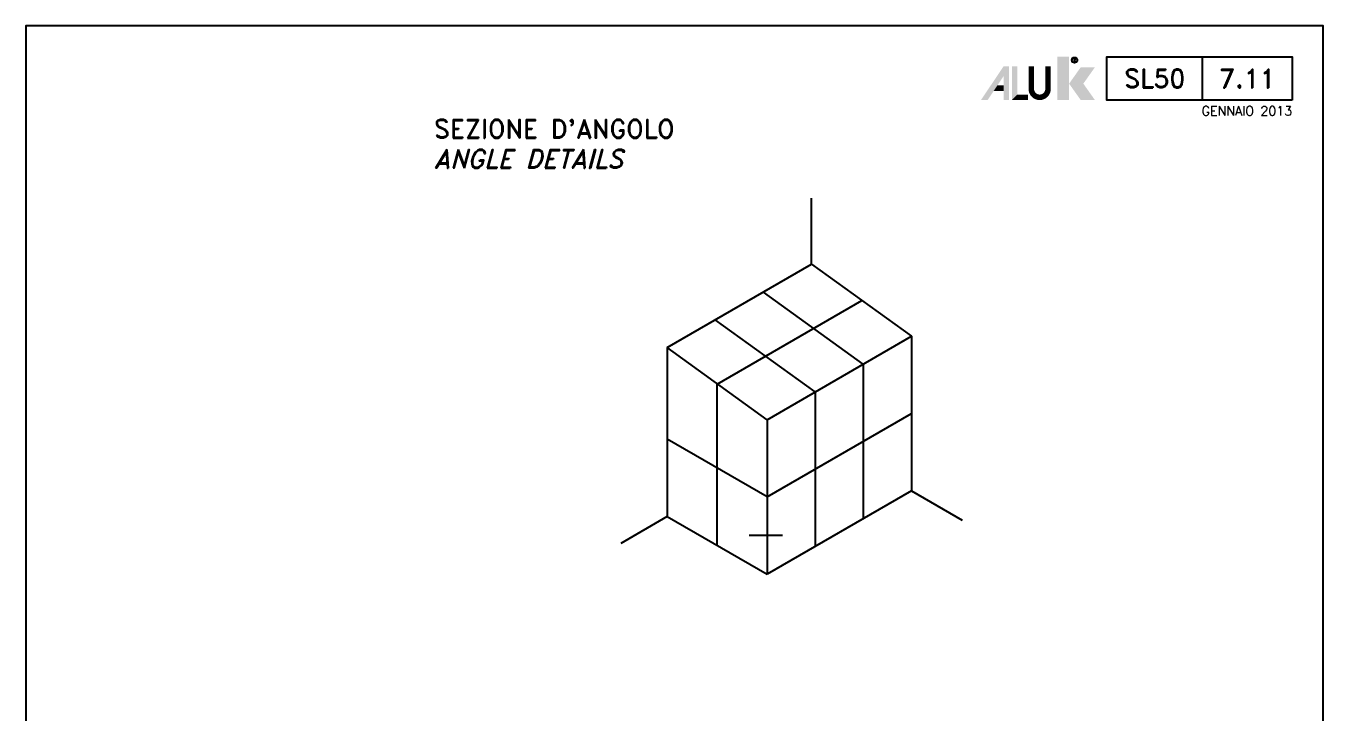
# Model space of a CAD drawing. Extents: x 0 to 4131, y -1600 to 527.
# Drawn here: x 920 to 1130, y -1414.2 to -1303 of the extents above; entities that cross this region are included whole.
import ezdxf
from ezdxf.enums import TextEntityAlignment as Align

# ---------------------------------------------------------------- set-up
doc = ezdxf.new("R2010")
doc.units = 0
doc.header["$LTSCALE"] = 7.5
doc.header["$MEASUREMENT"] = 0
for name, color, linetype in [('FINE', 7, 'CONTINUOUS'), ('GROSSA', 4, 'CONTINUOUS'), ('MARCHIO', 7, 'CONTINUOUS'), ('TESTO', 2, 'CONTINUOUS')]:
    doc.layers.add(name, color=color, linetype=linetype)
doc.styles.add('RD', font='ROMAND.SHX', dxfattribs={"height": 3})
doc.styles.add('ROMD', font='ROMAND', dxfattribs={"height": 3})
doc.styles.get("Standard").update_dxf_attribs({"font": 'romans.shx'})

# ---------------------------------------------------------------- blocks, each defined once
blk = doc.blocks.new('NMD')
at = {"layer": 'MARCHIO'}
blk.add_line((-19.5, -12), (-19.5, -5), dxfattribs=at)
at = {"layer": 'MARCHIO', "const_width": 0.894}
blk.add_lwpolyline([(-44.53, -6.56), (-44.53, -10.2, -1), (-47.23, -10.2), (-47.23, -6.56)], format="xyb", dxfattribs=at)
at = {"layer": 'MARCHIO'}
blk.add_lwpolyline([(-5, -12), (-35, -12), (-35, -5), (-5, -5)], close=True, dxfattribs=at)
blk.add_circle((-40.23, -5.53), 0.442, dxfattribs=at)
for points in [[(-43.01, -4.96), (-41.13, -4.96), (-43.01, -12), (-41.13, -12)], [(-55.38, -12), (-54.31, -12), (-51.75, -6.56), (-51.73, -8.14)], [(-51.75, -6.56), (-51.73, -8.14), (-50.84, -6.56), (-50.84, -12)], [(-51.73, -12), (-50.84, -12), (-51.73, -8.14)], [(-50.38, -6.56), (-49.49, -6.56), (-50.38, -12), (-49.49, -11.11)], [(-39.23, -6.68), (-36.93, -6.68), (-41.11, -9.34), (-38.81, -9.34)], [(-52.73, -9.63), (-53.33, -10.53), (-51.73, -9.63), (-51.73, -10.53)], [(-41.11, -9.34), (-38.81, -9.34), (-39.23, -12), (-36.93, -12)], [(-49.49, -11.11), (-50.38, -12), (-47.77, -11.11), (-47.77, -12)]]:
    blk.add_solid(points, dxfattribs=at)
blk.add_text('R', height=0.444, dxfattribs=at).set_placement((-40.23, -5.53), align=Align.MIDDLE)
at = {"layer": 'MARCHIO', "color": 2, "style": 'RD'}
for tag, p in [('SERIE', (-27.25, -8.5)), ('PAG', (-12.25, -8.5))]:
    blk.add_attdef(tag, text='', height=3, dxfattribs=at).set_placement(p, align=Align.MIDDLE)
at = {"layer": 'MARCHIO', "color": 2}
blk.add_attdef('REVISIONE', text='', height=1.5, dxfattribs=at).set_placement((-5, -14.5), align=Align.RIGHT)

msp = doc.modelspace()

# ---------------------------------------------------------------- linework, layer by layer
at = {"layer": 'FINE'}
for p, q in [((1047.1937, -1341.5691), (1047.1937, -1330.8759)), ((1063.3595, -1378.2358), (1071.5618, -1382.9714)), ((1023.811, -1382.4024), (1016.2861, -1386.7469))]:
    msp.add_line(p, q, dxfattribs=at)
at = {"layer": 'GROSSA', "color": 3}
for p, q in [((1023.811, -1355.0691), (1047.1937, -1341.5691)), ((1047.1937, -1341.5691), (1063.3595, -1353.2358)), ((1055.5653, -1357.7358), (1039.3995, -1346.0691)), ((1031.8939, -1360.958), (1055.3194, -1347.4333)), ((1047.771, -1362.2358), (1031.6052, -1350.5691)), ((1039.9768, -1366.7358), (1063.3595, -1353.2358)), ((1063.3595, -1353.2358), (1063.3595, -1378.2358)), ((1039.9768, -1366.7358), (1023.811, -1355.0691)), ((1023.811, -1355.0691), (1023.811, -1382.4024)), ((1055.5653, -1357.7358), (1055.5653, -1382.7358)), ((1031.8939, -1387.0691), (1031.8939, -1360.958)), ((1047.771, -1362.2358), (1047.771, -1387.2358)), ((1039.9768, -1379.2358), (1063.3595, -1365.7358)), ((1039.9768, -1366.7358), (1039.9768, -1391.7358)), ((1039.9768, -1379.2358), (1023.811, -1369.9024)), ((1063.3595, -1378.2358), (1039.9768, -1391.7358)), ((1023.811, -1382.4024), (1039.9768, -1391.7358))]:
    msp.add_line(p, q, dxfattribs=at)
at = {"layer": 'GROSSA', "color": 4}
msp.add_line((1037.0882, -1385.3978), (1042.4814, -1385.3978), dxfattribs=at)
at = {"layer": 'MARCHIO'}
msp.add_lwpolyline([(920, -1600), (1130, -1600), (1130, -1303), (920, -1303)], close=True, dxfattribs=at)

# ---------------------------------------------------------------- block references
msp.add_blockref('NMD', (1130, -1303), dxfattribs=at).add_auto_attribs({'SERIE': 'SL50', 'PAG': '7.11', 'REVISIONE': 'GENNAIO 2013'})

# ---------------------------------------------------------------- texts
at = {"layer": 'TESTO', "style": 'ROMD'}
msp.add_text("SEZIONE D'ANGOLO", height=3, dxfattribs=at).set_placement((986.0626, -1321.1493))
at = {"layer": 'TESTO', "style": 'ROMD', "oblique": 15}
msp.add_text('ANGLE DETAILS', height=3, dxfattribs=at).set_placement((986.0626, -1326.0065))

doc.saveas('drawing.dxf')
